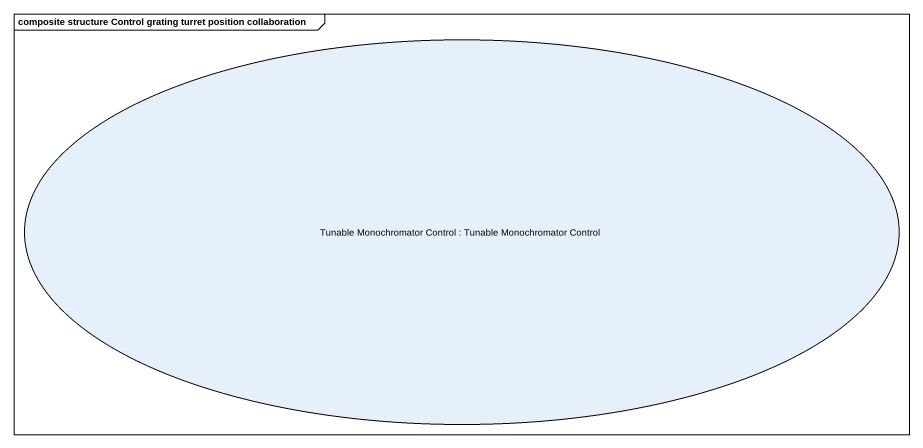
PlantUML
@startuml
mainframe composite structure Control grating turret position collaboration
usecase "Tunable Monochromator Control : Tunable Monochromator Control" as Tunable_Monochromator
@enduml
